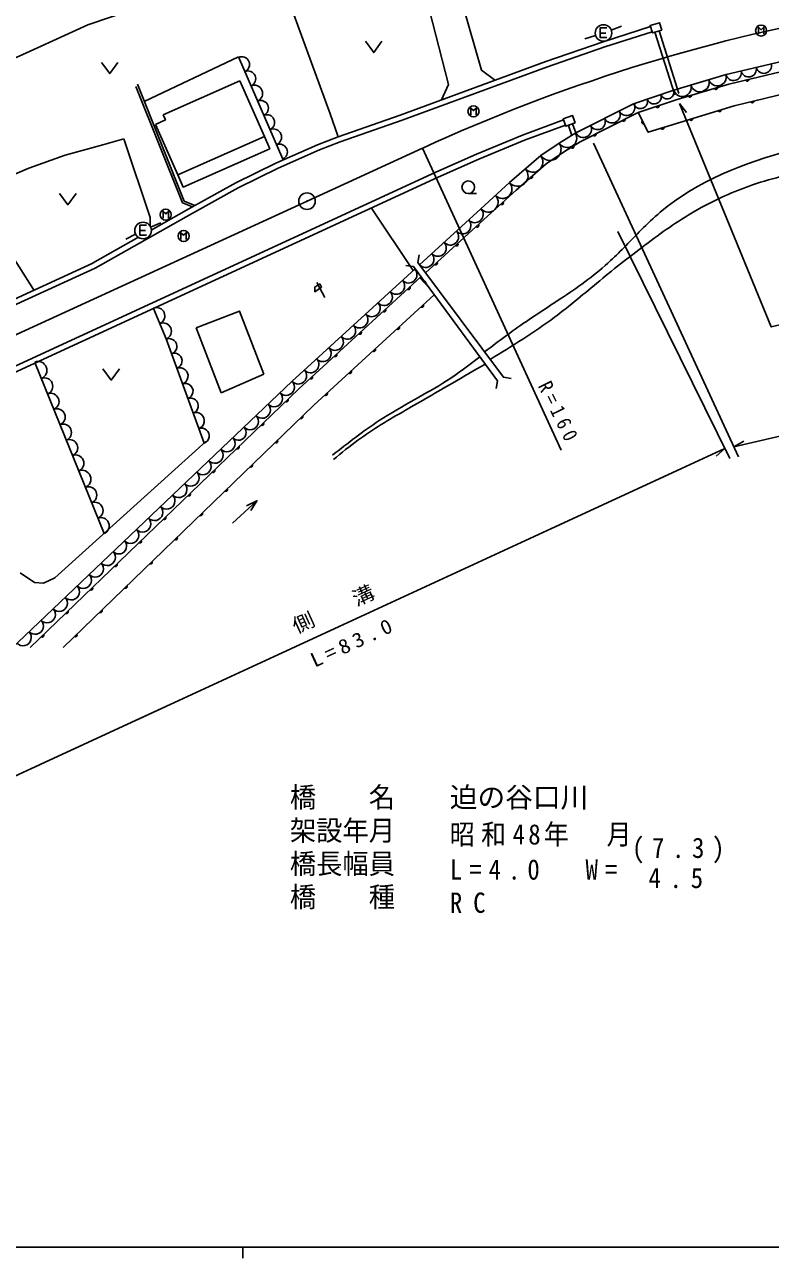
# Model space of a CAD drawing. Units: millimetres, scale not verified. Extents: x 40000 to 680000, y 20000 to 380000.
# Drawn here: x 148305 to 215647, y 204000 to 315356 of the extents above; entities that cross this region are included whole.
import ezdxf
from ezdxf.enums import TextEntityAlignment as Align

# ---------------------------------------------------------------- set-up
doc = ezdxf.new("R2010")
doc.units = ezdxf.units.MM
doc.header["$LTSCALE"] = 1000
doc.layers.add('M-BGD', color=7, linetype='Continuous', lineweight=25)
doc.layers.add('M-TTL-BAND', color=7, linetype='Continuous', lineweight=25)
doc.styles.add('ＭＳ ゴシック', font='')
doc.styles.get('ＭＳ ゴシック').set_extended_font_data('MS Gothic')

msp = doc.modelspace()

# ---------------------------------------------------------------- linework, layer by layer
at = {"layer": 'M-BGD'}
for p, q in [((201279, 314871), (202214, 315227)), ((199862, 314383), (198907, 314087)), ((200279, 314604), (200789, 314604)), ((205226, 314673), (207008, 309014)), ((205607, 314794), (207390, 309134)), ((159106, 308416), (167615, 312446)), ((171610, 303227), (167615, 312446)), ((211647, 310853), (218419, 312464)), ((206929, 309451), (211647, 310853)), ((160819, 307210), (167738, 310283)), ((167738, 310283), (169960, 305256)), ((203302, 308222), (206929, 309451)), ((198077, 305588), (203302, 308222)), ((207445, 308247), (208084, 307428)), ((193262, 305392), (196973, 306757)), ((193435, 304922), (197152, 306290)), ((197700, 305452), (197406, 306268)), ((198077, 305588), (197779, 306411)), ((196590, 304665), (198077, 305588)), ((157267, 305044), (159635, 297943)), ((173803, 299423), (184242, 304218)), ((184242, 304218), (196755, 276954)), ((194909, 303554), (196590, 304665)), ((199681, 304654), (212772, 276343)), ((192098, 301100), (194909, 303554)), ((189507, 298728), (192098, 301100)), ((188362, 300117), (189112, 300117)), ((129092, 278907), (173803, 299423)), ((179632, 298795), (183396, 293164)), ((183969, 293686), (189507, 298728)), ((159635, 297943), (159626, 297179)), ((159683, 297079), (160599, 297481)), ((158325, 296444), (157430, 295997)), ((158696, 296778), (159206, 296778)), ((211975, 276188), (201870, 296694)), ((154431, 293820), (158592, 296168)), ((134985, 284944), (154469, 293840)), ((135193, 284489), (154677, 293385)), ((172466, 283163), (183562, 293316)), ((173073, 282499), (184098, 292587)), ((174677, 292090), (175427, 290740)), ((184828, 291596), (184002, 292499)), ((174423, 281024), (185291, 290968)), ((161099, 286999), (159926, 289737)), ((166059, 282132), (163798, 287992)), ((164515, 277575), (161099, 286999)), ((155474, 269419), (149228, 284865)), ((212352, 277251), (243018, 284322)), ((172466, 283163), (143323, 255446)), ((166059, 282132), (169910, 283813)), ((173073, 282499), (148800, 259150)), ((174423, 281024), (151770, 259150)), ((212352, 277251), (213264, 277748)), ((136365, 242424), (211533, 277085)), ((211533, 277085), (210742, 276412)), ((167061, 270360), (169282, 272377))]:
    msp.add_line(p, q, dxfattribs=at)
for points in [[(185570, 325173), (189568, 311244), (190738, 310383)], [(182806, 324636), (186583, 309947), (185964, 308583)], [(176573, 305327), (175903, 307299), (171181, 320241)], [(129559, 300692), (135651, 305079), (142862, 309855), (145859, 311634), (149793, 313414), (154007, 315334), (160048, 317394)], [(176630, 305244), (182225, 307197), (195360, 312026), (200543, 313816), (204812, 315177)], [(176795, 304772), (182394, 306726), (195528, 311555), (200700, 313341), (204964, 314701)], [(200879, 315084), (200279, 315084), (200279, 314184), (200879, 314184)], [(214573, 314525), (214573, 315125), (214813, 314905), (215053, 315125), (215053, 314525)], [(179076, 313854), (179826, 312834), (180576, 313854)], [(203724, 307427), (207218, 308599), (211903, 309991), (218589, 311580), (223168, 312456), (228664, 313352)], [(271943, 311342), (266262, 312083), (262440, 312476), (256221, 313002), (250540, 313081), (244875, 312953), (238803, 312476), (228887, 311365), (223489, 310482), (218965, 309616), (212366, 308045), (204624, 305642), (203724, 307427)], [(155232, 311954), (155982, 310934), (156732, 311954)], [(158341, 309786), (162558, 299278), (163448, 298905)], [(158482, 309971), (162712, 299430), (163671, 299028)], [(210588, 309600), (210610, 309569), (210636, 309545), (210673, 309525), (210707, 309516), (210745, 309515), (210791, 309529), (210822, 309551), (210846, 309576), (210866, 309614), (210874, 309648), (210876, 309686)], [(213429, 310353), (213449, 310321), (213473, 310296), (213509, 310274), (213542, 310263), (213580, 310260), (213627, 310271), (213659, 310291), (213684, 310315), (213707, 310352), (213717, 310385), (213720, 310423)], [(208246, 308904), (208267, 308873), (208293, 308849), (208331, 308829), (208364, 308821), (208402, 308819), (208448, 308833), (208479, 308855), (208503, 308880), (208523, 308918), (208532, 308952), (208533, 308990)], [(213869, 308403), (213889, 308371), (213914, 308346), (213950, 308323), (213983, 308313), (214021, 308310), (214068, 308321), (214100, 308341), (214125, 308365), (214147, 308401), (214158, 308435), (214161, 308472)], [(184509, 292960), (190115, 298064), (192690, 300422), (195406, 302803), (197065, 303900), (198482, 304784), (203724, 307427)], [(188600, 307228), (188600, 307828), (188840, 307608), (189080, 307828), (189080, 307228)], [(205329, 307965), (205351, 307935), (205378, 307912), (205416, 307893), (205450, 307886), (205488, 307886), (205534, 307901), (205564, 307924), (205587, 307951), (205606, 307989), (205613, 308023), (205613, 308061)], [(207445, 308247), (215737, 288073), (225675, 290365)], [(210932, 307600), (210954, 307569), (210980, 307546), (211018, 307526), (211052, 307518), (211090, 307517), (211136, 307531), (211166, 307553), (211190, 307580), (211210, 307617), (211218, 307651), (211219, 307689)], [(160819, 307210), (161022, 306753), (160108, 306347)], [(169960, 305256), (162130, 301795), (160116, 306351)], [(202279, 306699), (202306, 306672), (202336, 306654), (202376, 306640), (202411, 306638), (202448, 306643), (202491, 306665), (202518, 306692), (202537, 306721), (202550, 306762), (202553, 306796), (202547, 306834)], [(204106, 306668), (204079, 306641), (204061, 306612), (204047, 306572), (204045, 306537), (204050, 306499), (204072, 306456), (204099, 306429), (204129, 306411), (204169, 306398), (204204, 306395), (204241, 306400)], [(208352, 306799), (208374, 306768), (208400, 306745), (208437, 306725), (208471, 306717), (208509, 306716), (208555, 306730), (208586, 306752), (208609, 306778), (208629, 306816), (208637, 306850), (208638, 306888)], [(193262, 305392), (189114, 303663), (185431, 302043), (140445, 281305), (129888, 276525)], [(159734, 296813), (163133, 298731), (167363, 301065), (170982, 302861), (174751, 304521), (176616, 305238)], [(169960, 305256), (170445, 304159), (162615, 300697), (162130, 301795)], [(199658, 305377), (199685, 305351), (199715, 305332), (199755, 305319), (199790, 305316), (199827, 305322), (199870, 305343), (199897, 305370), (199916, 305400), (199929, 305440), (199932, 305475), (199926, 305512)], [(205771, 305998), (205793, 305967), (205819, 305944), (205857, 305924), (205891, 305915), (205929, 305915), (205974, 305929), (206005, 305951), (206029, 305977), (206048, 306015), (206057, 306049), (206057, 306087)], [(143486, 300188), (148687, 302404), (151957, 303576), (155373, 304503), (157267, 305044)], [(154677, 293385), (163375, 298293), (167595, 300622), (171194, 302408), (174931, 304055), (176795, 304772)], [(193454, 304930), (189315, 303206), (185637, 301587)], [(197646, 304263), (197675, 304239), (197706, 304223), (197748, 304213), (197783, 304214), (197820, 304223), (197860, 304248), (197885, 304277), (197900, 304308), (197910, 304350), (197909, 304385), (197901, 304422)], [(196110, 303269), (196140, 303245), (196172, 303230), (196213, 303222), (196248, 303223), (196285, 303233), (196325, 303260), (196348, 303289), (196363, 303321), (196372, 303363), (196370, 303398), (196360, 303434)], [(149106, 291448), (147794, 293501), (142229, 302139)], [(185637, 301587), (140653, 280851), (130114, 276078)], [(193935, 301513), (193968, 301494), (194001, 301483), (194044, 301481), (194078, 301487), (194113, 301502), (194149, 301533), (194168, 301566), (194179, 301599), (194182, 301642), (194175, 301676), (194161, 301711)], [(151446, 300116), (152196, 299096), (152946, 300116)], [(160800, 297905), (160800, 298505), (161040, 298285), (161280, 298505), (161280, 297905)], [(191292, 299142), (191325, 299123), (191359, 299113), (191401, 299111), (191435, 299118), (191470, 299134), (191505, 299166), (191524, 299199), (191534, 299233), (191536, 299275), (191529, 299310), (191513, 299344)], [(159296, 297258), (158696, 297258), (158696, 296358), (159296, 296358)], [(162420, 295979), (162420, 296579), (162660, 296359), (162900, 296579), (162900, 295979)], [(189069, 297113), (189103, 297094), (189136, 297084), (189178, 297082), (189213, 297089), (189247, 297104), (189283, 297137), (189302, 297170), (189312, 297203), (189314, 297246), (189307, 297280), (189291, 297315)], [(187201, 295411), (187234, 295393), (187268, 295383), (187310, 295381), (187344, 295388), (187379, 295403), (187414, 295435), (187433, 295468), (187443, 295502), (187445, 295544), (187438, 295579), (187423, 295613)], [(183928, 294568), (183827, 293876), (191537, 283525), (192230, 283424)], [(190895, 282521), (191000, 283213), (183412, 293519), (182720, 293625)], [(185332, 293710), (185365, 293692), (185399, 293682), (185441, 293680), (185476, 293686), (185510, 293702), (185546, 293734), (185564, 293767), (185574, 293801), (185576, 293843), (185570, 293877), (185554, 293912)], [(184516, 291937), (184535, 291970), (184545, 292004), (184547, 292046), (184540, 292080), (184524, 292115), (184492, 292150), (184459, 292169), (184425, 292179), (184383, 292181), (184348, 292174), (184314, 292158)], [(182885, 291477), (182918, 291459), (182952, 291449), (182994, 291447), (183029, 291454), (183063, 291469), (183099, 291502), (183117, 291535), (183127, 291568), (183129, 291611), (183122, 291645), (183107, 291680)], [(180680, 289460), (180713, 289441), (180747, 289431), (180789, 289429), (180824, 289436), (180858, 289452), (180894, 289484), (180912, 289517), (180922, 289551), (180924, 289593), (180917, 289627), (180902, 289662)], [(184093, 289872), (184127, 289853), (184160, 289843), (184203, 289842), (184237, 289849), (184271, 289864), (184307, 289896), (184325, 289930), (184335, 289963), (184337, 290005), (184330, 290040), (184315, 290074)], [(163798, 287992), (167714, 289503), (169910, 283813)], [(178475, 287442), (178508, 287424), (178542, 287414), (178584, 287412), (178619, 287419), (178653, 287434), (178689, 287467), (178707, 287500), (178717, 287533), (178719, 287576), (178712, 287610), (178697, 287645)], [(181920, 287883), (181953, 287865), (181987, 287855), (182029, 287853), (182063, 287860), (182098, 287875), (182133, 287908), (182152, 287941), (182162, 287974), (182164, 288017), (182157, 288051), (182141, 288086)], [(176270, 285425), (176303, 285406), (176337, 285396), (176379, 285394), (176414, 285401), (176448, 285417), (176484, 285449), (176502, 285482), (176512, 285516), (176514, 285558), (176507, 285592), (176492, 285627)], [(179747, 285894), (179780, 285876), (179813, 285866), (179856, 285864), (179890, 285871), (179925, 285887), (179960, 285919), (179978, 285952), (179988, 285986), (179990, 286028), (179983, 286062), (179968, 286097)], [(155378, 284291), (156128, 283271), (156878, 284291)], [(177573, 283906), (177606, 283887), (177640, 283877), (177682, 283875), (177716, 283882), (177751, 283898), (177786, 283930), (177805, 283963), (177815, 283997), (177817, 284039), (177810, 284074), (177794, 284108)], [(174065, 283407), (174098, 283388), (174132, 283379), (174174, 283377), (174209, 283384), (174243, 283399), (174279, 283431), (174297, 283465), (174307, 283498), (174309, 283541), (174302, 283575), (174287, 283609)], [(175400, 281917), (175433, 281899), (175466, 281889), (175509, 281887), (175543, 281894), (175578, 281909), (175613, 281942), (175631, 281975), (175641, 282008), (175643, 282051), (175636, 282085), (175621, 282120)], [(171862, 281334), (171896, 281316), (171929, 281307), (171972, 281307), (172006, 281314), (172040, 281331), (172075, 281364), (172092, 281398), (172102, 281431), (172102, 281474), (172095, 281508), (172078, 281542)], [(173183, 279826), (173217, 279809), (173250, 279799), (173293, 279799), (173327, 279807), (173361, 279823), (173396, 279856), (173413, 279890), (173422, 279924), (173423, 279966), (173415, 280000), (173399, 280034)], [(169655, 279211), (169689, 279194), (169723, 279185), (169765, 279184), (169799, 279192), (169834, 279208), (169868, 279241), (169886, 279275), (169895, 279309), (169896, 279351), (169888, 279385), (169872, 279419)], [(147911, 265886), (149187, 265016), (149999, 264958), (151044, 265422), (164679, 277723)], [(167449, 277089), (167482, 277071), (167516, 277062), (167559, 277061), (167593, 277069), (167627, 277085), (167661, 277119), (167679, 277152), (167688, 277186), (167689, 277228), (167681, 277262), (167665, 277297)], [(170918, 277639), (170951, 277621), (170985, 277612), (171027, 277611), (171061, 277619), (171096, 277636), (171130, 277669), (171148, 277703), (171157, 277736), (171158, 277779), (171150, 277813), (171133, 277847)], [(165242, 274966), (165276, 274948), (165309, 274939), (165352, 274938), (165386, 274946), (165420, 274963), (165455, 274996), (165472, 275029), (165482, 275063), (165482, 275106), (165475, 275140), (165458, 275174)], [(168652, 275451), (168686, 275434), (168720, 275425), (168762, 275424), (168796, 275432), (168830, 275448), (168865, 275481), (168882, 275515), (168891, 275549), (168892, 275591), (168884, 275625), (168868, 275660)], [(163035, 272843), (163069, 272826), (163103, 272817), (163145, 272816), (163179, 272824), (163214, 272840), (163248, 272873), (163266, 272907), (163275, 272941), (163276, 272983), (163268, 273017), (163252, 273051)], [(166387, 273264), (166420, 273246), (166454, 273237), (166497, 273236), (166531, 273244), (166565, 273261), (166599, 273294), (166617, 273328), (166626, 273361), (166627, 273404), (166619, 273438), (166603, 273472)], [(168353, 271912), (169282, 272377), (168730, 271497)], [(160829, 270721), (160862, 270703), (160896, 270694), (160939, 270693), (160973, 270701), (161007, 270717), (161042, 270750), (161059, 270784), (161068, 270818), (161069, 270860), (161061, 270894), (161045, 270929)], [(164121, 271076), (164155, 271059), (164189, 271050), (164231, 271049), (164265, 271057), (164300, 271073), (164334, 271107), (164352, 271140), (164361, 271174), (164362, 271216), (164354, 271251), (164337, 271285)], [(158622, 268598), (158656, 268580), (158690, 268571), (158732, 268570), (158766, 268578), (158800, 268594), (158835, 268628), (158853, 268661), (158862, 268695), (158863, 268738), (158855, 268772), (158838, 268806)], [(161856, 268889), (161890, 268871), (161924, 268862), (161966, 268862), (162000, 268870), (162034, 268886), (162069, 268919), (162086, 268953), (162095, 268987), (162096, 269029), (162088, 269063), (162072, 269097)], [(156416, 266475), (156449, 266458), (156483, 266448), (156525, 266448), (156559, 266455), (156594, 266472), (156628, 266505), (156646, 266539), (156655, 266572), (156656, 266615), (156648, 266649), (156632, 266683)], [(159591, 266702), (159624, 266684), (159658, 266675), (159701, 266674), (159735, 266682), (159769, 266698), (159803, 266732), (159821, 266765), (159830, 266799), (159831, 266842), (159823, 266876), (159807, 266910)], [(154209, 264353), (154243, 264335), (154276, 264326), (154319, 264325), (154353, 264333), (154387, 264349), (154422, 264382), (154439, 264416), (154448, 264450), (154449, 264492), (154441, 264526), (154425, 264561)], [(157325, 264514), (157359, 264497), (157393, 264488), (157435, 264487), (157469, 264495), (157504, 264511), (157538, 264544), (157556, 264578), (157565, 264612), (157565, 264654), (157558, 264688), (157541, 264723)], [(152002, 262230), (152036, 262212), (152070, 262203), (152112, 262202), (152146, 262210), (152180, 262226), (152215, 262260), (152233, 262293), (152242, 262327), (152243, 262369), (152235, 262404), (152219, 262438)], [(155060, 262327), (155094, 262309), (155127, 262300), (155170, 262299), (155204, 262307), (155238, 262324), (155273, 262357), (155290, 262391), (155299, 262424), (155300, 262467), (155292, 262501), (155276, 262535)], [(149796, 260107), (149829, 260090), (149863, 260080), (149905, 260080), (149940, 260087), (149974, 260104), (150008, 260137), (150026, 260171), (150035, 260204), (150036, 260247), (150028, 260281), (150012, 260315)], [(152795, 260139), (152828, 260122), (152862, 260113), (152905, 260112), (152939, 260120), (152973, 260136), (153007, 260170), (153025, 260203), (153034, 260237), (153035, 260279), (153027, 260313), (153010, 260348)]]:
    msp.add_lwpolyline(points, dxfattribs=at)
for points in [[(205841, 314861), (204992, 314606), (204794, 315268), (205643, 315523)], [(198030, 306508), (197192, 306186), (196940, 306842), (197778, 307164)], [(174947, 291970), (175127, 291670), (174497, 291250), (174497, 291670)]]:
    msp.add_lwpolyline(points, close=True, dxfattribs=at)
for centre, radius in [((200579, 314604), 750), ((214813, 314825), 500), ((188840, 307528), 500), ((188362, 300687), 570), ((173803, 299423), 750), ((161040, 298205), 500), ((173803, 299423), 30), ((158996, 296778), 750), ((162660, 296279), 500)]:
    msp.add_circle(centre, radius, dxfattribs=at)
for centre, radius, start, end in [((250999, 158809), 159991, 85.70111, 114.65582), ((167912, 311760), 700, 293.433, 113.433), ((215052, 311663), 700, 193.37429, 13.37429), ((168468, 310476), 700, 293.433, 113.433), ((210859, 310619), 800, 196.55384, 16.55384), ((212328, 311015), 700, 193.37429, 13.37429), ((213690, 311339), 700, 193.37429, 13.37429), ((169045, 309145), 750, 293.433, 113.433), ((207696, 309679), 800, 196.55384, 16.55384), ((209278, 310149), 850, 196.55384, 16.55384), ((169622, 307815), 700, 293.433, 113.433), ((203918, 308431), 650, 198.71519, 18.71519), ((205149, 308848), 650, 198.71519, 18.71519), ((206333, 309249), 600, 198.71519, 18.71519), ((201336, 307231), 750, 206.757, 26.757), ((202675, 307906), 750, 206.757, 26.757), ((170178, 306530), 700, 293.433, 113.433), ((198746, 305925), 750, 206.757, 26.757), ((200041, 306578), 700, 206.757, 26.757), ((170755, 305200), 750, 293.433, 113.433), ((197312, 305113), 850, 211.84077, 31.84077), ((171332, 303869), 700, 293.433, 113.433), ((195744, 304105), 1000, 213.46649, 33.46649), ((194208, 302941), 900, 221.12186, 41.12186), ((192814, 301724), 950, 221.12186, 41.12186), ((191462, 300517), 850, 222.46295, 42.46295), ((190171, 299336), 900, 222.46295, 42.46295), ((188960, 298230), 750, 222.31639, 42.31639), ((187851, 297220), 750, 222.31639, 42.31639), ((186742, 296210), 750, 222.31639, 42.31639), ((185632, 295200), 750, 222.31639, 42.31639), ((184523, 294191), 750, 222.31639, 42.31639), ((182979, 292783), 750, 222.45807, 42.45807), ((181873, 291770), 750, 222.45807, 42.45807), ((180766, 290758), 750, 222.45807, 42.45807), ((160213, 289068), 750, 293.19078, 113.19078), ((179659, 289745), 750, 222.45807, 42.45807), ((160803, 287689), 750, 293.19078, 113.19078), ((178553, 288733), 750, 222.45807, 42.45807), ((177446, 287720), 750, 222.45807, 42.45807), ((161346, 286318), 700, 289.92794, 109.92794), ((175233, 285695), 750, 222.45807, 42.45807), ((176339, 286707), 750, 222.45807, 42.45807), ((161823, 285002), 700, 289.92794, 109.92794), ((174126, 284682), 750, 222.45807, 42.45807), ((149514, 284159), 800, 292.01582, 112.01582), ((162317, 283639), 750, 289.92794, 109.92794), ((173019, 283670), 750, 222.45807, 42.45807), ((150095, 282722), 750, 292.01582, 112.01582), ((162811, 282276), 700, 289.92794, 109.92794), ((171922, 282647), 750, 223.56428, 43.56428), ((150657, 281332), 750, 292.01582, 112.01582), ((170836, 281613), 750, 223.56428, 43.56428), ((151219, 279941), 750, 292.01582, 112.01582), ((163288, 280960), 700, 289.92794, 109.92794), ((169749, 280579), 750, 223.56428, 43.56428), ((163783, 279597), 750, 289.92794, 109.92794), ((168662, 279545), 750, 223.56428, 43.56428), ((151781, 278550), 750, 292.01582, 112.01582), ((164277, 278233), 700, 289.92794, 109.92794), ((167611, 278546), 700, 223.56428, 43.56428), ((152344, 277160), 750, 292.01582, 112.01582), ((166560, 277547), 750, 223.56428, 43.56428), ((152906, 275769), 750, 292.01582, 112.01582), ((165474, 276513), 750, 223.56428, 43.56428), ((153487, 274332), 800, 292.01582, 112.01582), ((164387, 275479), 750, 223.56428, 43.56428), ((163300, 274445), 750, 223.56428, 43.56428), ((154068, 272895), 750, 292.01582, 112.01582), ((161126, 272378), 750, 223.56428, 43.56428), ((162213, 273412), 750, 223.56428, 43.56428), ((154630, 271505), 750, 292.01582, 112.01582), ((160039, 271344), 750, 223.56428, 43.56428), ((155193, 270114), 750, 292.01582, 112.01582), ((158952, 270310), 750, 223.56428, 43.56428), ((157865, 269277), 750, 223.56428, 43.56428), ((156815, 268277), 700, 223.56428, 43.56428), ((155764, 267278), 750, 223.56428, 43.56428), ((154677, 266244), 750, 223.56428, 43.56428), ((153590, 265211), 750, 223.56428, 43.56428), ((152503, 264177), 750, 223.56428, 43.56428), ((151416, 263143), 750, 223.56428, 43.56428), ((150329, 262109), 750, 223.56428, 43.56428), ((149242, 261076), 750, 223.56428, 43.56428), ((148156, 260042), 750, 223.56428, 43.56428)]:
    msp.add_arc(centre, radius, start, end, dxfattribs=at)
for points, knots in [([(189832, 285815), (191163, 286816), (192494, 287817), (193870, 288751), (194893, 289446), (195940, 290103), (196971, 290791), (198457, 291784), (199907, 292842), (201214, 294055), (202175, 294938), (203062, 295901), (203988, 296829), (204540, 297382), (205106, 297920), (205701, 298420), (209027, 301244), (213297, 302872), (217547, 304043), (219501, 304574), (221451, 305004), (223405, 305449), (225923, 305995), (228421, 306594), (230950, 307042), (232722, 307346), (234505, 307583), (236292, 307792), (237945, 307979), (239600, 308135), (241260, 308261), (242695, 308365), (244133, 308448), (245571, 308448), (246525, 308454), (247478, 308432), (248430, 308354), (249259, 308282), (250086, 308163), (250914, 308167), (251663, 308169), (252412, 308272), (253163, 308308), (253882, 308339), (254601, 308309), (255319, 308261), (257343, 308140), (259358, 307850), (261338, 307417), (262988, 307047), (264613, 306581), (266258, 306199), (268336, 305695), (270438, 305320), (272538, 304886), (274981, 304358), (277407, 303743), (279755, 302871), (281656, 302174), (283509, 301310), (285191, 300200), (286846, 299082), (288310, 297699), (289924, 296498), (291297, 295469), (292780, 294581), (294002, 293405), (294738, 292691), (295385, 291879), (296017, 291062), (296953, 289846), (297841, 288603), (298803, 287414), (300081, 285795), (301485, 284281), (302740, 282634), (303648, 281439), (304487, 280181), (305130, 278838), (306127, 276774), (306659, 274503), (307286, 272277), (307976, 269855), (308812, 267507), (309629, 265134), (310132, 263641), (310649, 262149), (311316, 260729), (312263, 258707), (313511, 256827), (314831, 255011), (317166, 251824), (319750, 248862), (322177, 245760), (324501, 242853), (326650, 239816), (329067, 236996), (330562, 235317), (332161, 233742), (333802, 232185)], [0, 0, 0, 0, 1, 1, 1, 2, 2, 2, 3, 3, 3, 4, 4, 4, 5, 5, 5, 6, 6, 6, 7, 7, 7, 8, 8, 8, 9, 9, 9, 10, 10, 10, 11, 11, 11, 12, 12, 12, 13, 13, 13, 14, 14, 14, 15, 15, 15, 16, 16, 16, 17, 17, 17, 18, 18, 18, 19, 19, 19, 20, 20, 20, 21, 21, 21, 22, 22, 22, 23, 23, 23, 24, 24, 24, 25, 25, 25, 26, 26, 26, 27, 27, 27, 28, 28, 28, 29, 29, 29, 30, 30, 30, 31, 31, 31, 32, 32, 32, 33, 33, 33, 33]), ([(190337, 285137), (192319, 286351), (194301, 287565), (196159, 288949), (197559, 289991), (198889, 291130), (200237, 292240), (201667, 293417), (203117, 294562), (204602, 295675), (206048, 296757), (207536, 297789), (209109, 298679), (210681, 299568), (212338, 300312), (214046, 300897), (215937, 301539), (217886, 301984), (219841, 302400), (222602, 302971), (225360, 303502), (228140, 303902), (231490, 304355), (234857, 304646), (238228, 304904), (240754, 305080), (243278, 305230), (245812, 305333), (248549, 305413), (251280, 305400), (254039, 305262), (255827, 305166), (257622, 305015), (259334, 304546), (261229, 304027), (263023, 303120), (264725, 302111), (265354, 301739), (265970, 301353), (266586, 300967)], [0, 0, 0, 0, 1, 1, 1, 2, 2, 2, 3, 3, 3, 4, 4, 4, 5, 5, 5, 6, 6, 6, 7, 7, 7, 8, 8, 8, 9, 9, 9, 10, 10, 10, 11, 11, 11, 12, 12, 12, 13, 13, 13, 13]), ([(176101, 276492), (177482, 277573), (178862, 278655), (180325, 279613), (181370, 280297), (182457, 280918), (183548, 281530), (184512, 282071), (185479, 282605), (186404, 283203), (187441, 283873), (188425, 284623), (189409, 285374)], [0, 0, 0, 0, 1, 1, 1, 2, 2, 2, 3, 3, 3, 4, 4, 4, 4]), ([(176205, 276104), (176928, 276704), (177652, 277304), (178408, 277858), (179766, 278855), (181229, 279707), (182691, 280551), (184107, 281368), (185523, 282179), (186934, 282999), (187920, 283571), (188904, 284147), (189888, 284724)], [0, 0, 0, 0, 1, 1, 1, 2, 2, 2, 3, 3, 3, 4, 4, 4, 4])]:
    msp.add_open_spline(points, degree=3, knots=knots, dxfattribs=at)
at = {"layer": 'M-TTL-BAND'}
for p, q in [((40000, 205000), (579000, 205000)), ((168000, 205000), (168000, 204000))]:
    msp.add_line(p, q, dxfattribs=at)

# ---------------------------------------------------------------- texts
at = {"layer": 'M-BGD', "style": 'ＭＳ ゴシック', "width": 1.1}
msp.add_text('側\u3000\u3000溝', height=1320, rotation=24.5, dxfattribs=at).set_placement((173008, 260011), align=Align.BOTTOM_LEFT)
at = {"layer": 'M-BGD', "style": 'ＭＳ ゴシック', "width": 0.95}
for s, p in [('橋\u3000\u3000名', (172254, 244154)), ('架設年月', (172254, 241154)), ('橋長幅員', (172254, 238154)), ('橋\u3000\u3000種', (172254, 235154))]:
    msp.add_text(s, height=1833, dxfattribs=at).set_placement(p, align=Align.BOTTOM_LEFT)
at = {"layer": 'M-BGD', "style": 'ＭＳ ゴシック'}
msp.add_text('迫の谷口川', height=1833, dxfattribs=at).set_placement((186700, 244154), align=Align.BOTTOM_LEFT)
at = {"layer": 'M-BGD', "char_height": 1320, "attachment_point": 7, "style": 'ＭＳ ゴシック'}
for s, insert, rotation in [('\\T1.52;\\W0.9;R=160', (194606, 282751), 296.2), ('\\T1.4;\\W1.1;L=83.0', (174497, 257281), 24.7)]:
    msp.add_mtext(s, dxfattribs=dict(at, insert=insert, rotation=rotation))
at = {"layer": 'M-BGD', "char_height": 1833, "attachment_point": 7, "style": 'ＭＳ ゴシック'}
for s, insert in [('\\T1.26;\\W0.9;昭和48年\\~\\~月', (186700, 241154)), ('\\T1.61;\\W0.9;(7.3)', (203152, 239649)), ('\\T1.56;\\W0.9;L=4.0\\~\\~W=', (186700, 238154)), ('\\T1.7;\\W0.9;4.5', (204638, 237393)), ('\\T1.88;\\W0.9;RC', (186700, 235154))]:
    msp.add_mtext(s, dxfattribs=dict(at, insert=insert))

doc.saveas('drawing.dxf')
